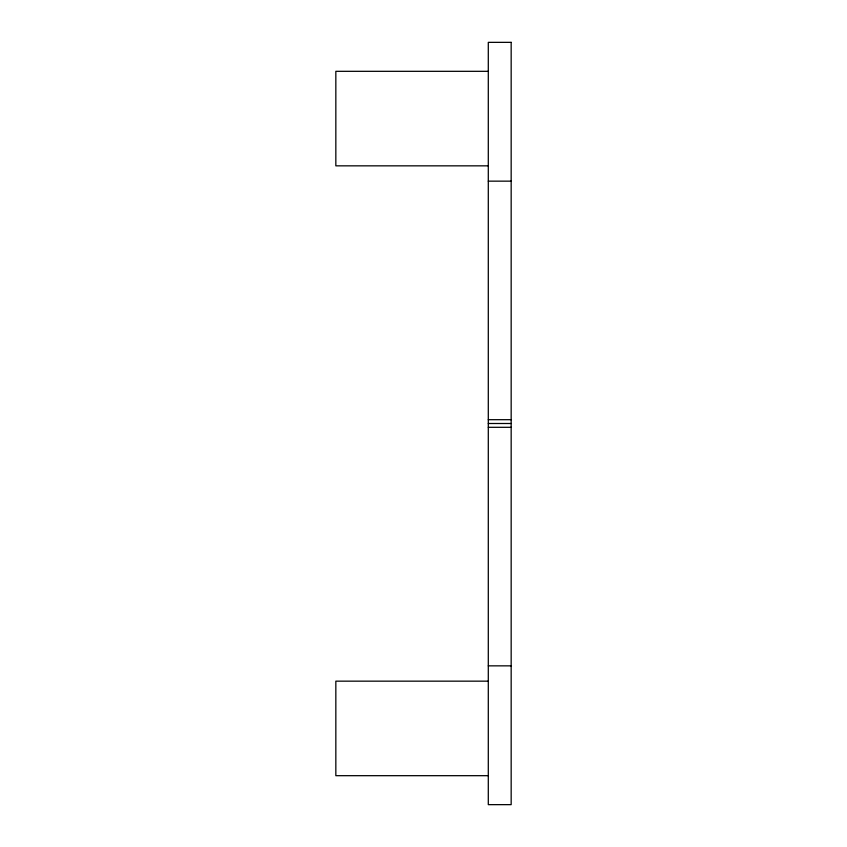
<?xml version="1.0" encoding="UTF-8"?>
<svg xmlns="http://www.w3.org/2000/svg" width="847" height="847" viewBox="0 0 847 847"><rect width="100%" height="100%" fill="white"/><g stroke="black" fill="none" stroke-linecap="round" stroke-linejoin="round"><path stroke-width="1.27" d="M488.296 71.317L335.836 71.317L335.836 165.843L488.296 165.843M488.296 181.152L511.165 181.152M488.296 419.689L511.165 419.689M488.296 423.5L511.165 423.5M488.296 427.312L511.165 427.312M488.296 665.848L511.165 665.848M488.296 681.157L335.836 681.157L335.836 775.683L488.296 775.683M511.165 42.35L488.296 42.35L488.296 804.65L511.165 804.65L511.165 42.35"/></g></svg>
